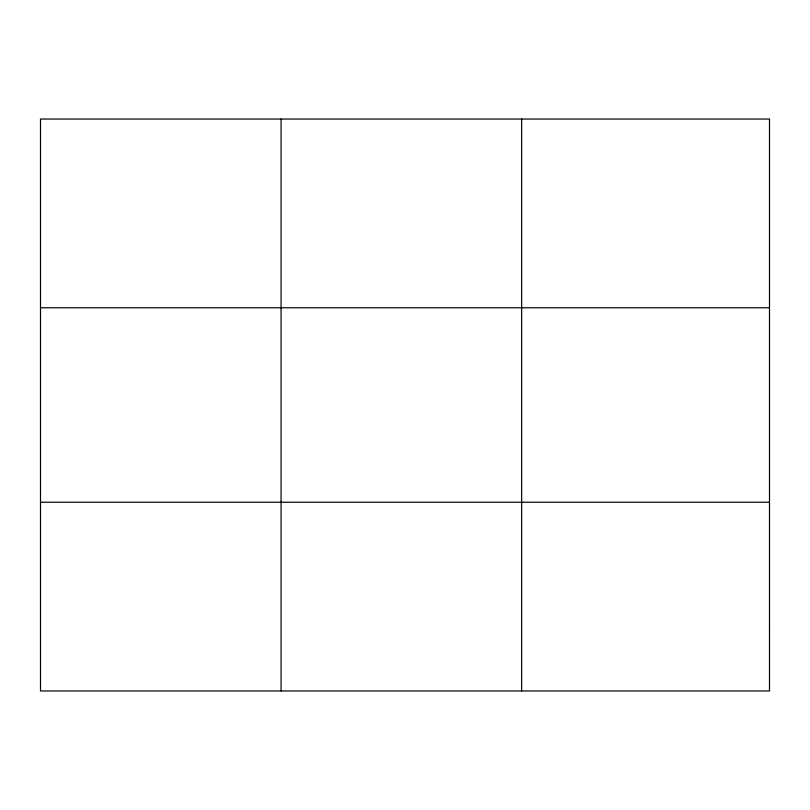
<?xml version="1.0" encoding="UTF-8"?>
<svg xmlns="http://www.w3.org/2000/svg" width="810" height="810" viewBox="0 0 810 810"><rect width="100%" height="100%" fill="white"/><g stroke="black" fill="none" stroke-linecap="round" stroke-linejoin="round"><path stroke-width="1.21" d="M281.07 119.04L281.07 690.96M521.64 119.04L521.64 690.96M40.5 307.77L769.5 307.77M40.5 502.23L769.5 502.23M769.5 628.044L769.5 690.96L40.5 690.96L40.5 119.04L769.5 119.04L769.5 628.044"/></g></svg>
